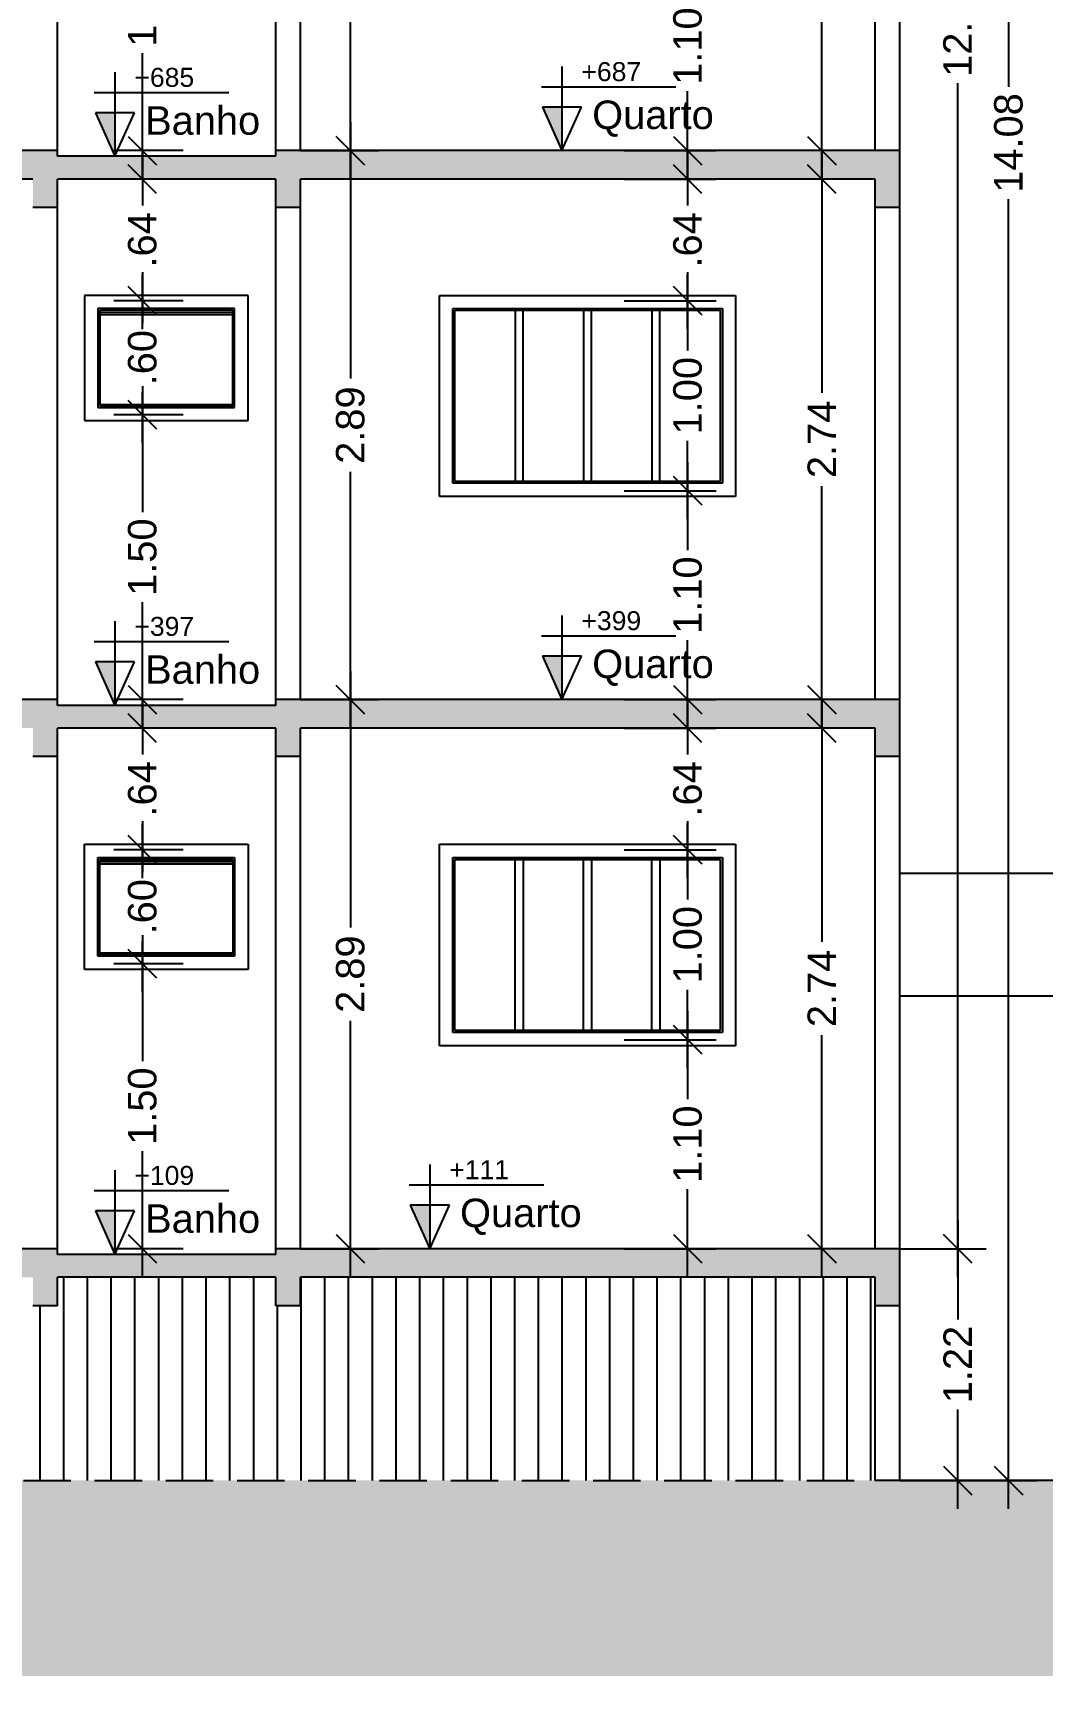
# Model space of a CAD drawing. Extents: x -120 to 1117, y 5 to 675.
# Drawn here: x 118.31 to 123.63, y 83.28 to 91.93 of the extents above; entities that cross this region are included whole.
import ezdxf
from ezdxf.enums import TextEntityAlignment as Align

# ---------------------------------------------------------------- set-up
doc = ezdxf.new("R2010")
doc.units = 0
doc.header["$MEASUREMENT"] = 0
doc.linetypes.add('HIDDEN', pattern=[0.375, 0.25, -0.125])
doc.layers.get('0').update_dxf_attribs({"linetype": 'CONTINUOUS'})
doc.layers.get('DEFPOINTS').update_dxf_attribs({"linetype": 'CONTINUOUS'})
for name, color, linetype in [('cota', 1, 'CONTINUOUS'), ('LINVISTA', 4, 'CONTINUOUS'), ('nivel', 4, 'CONTINUOUS'), ('parede', 2, 'CONTINUOUS'), ('projecao', 4, 'HIDDEN'), ('texto', 7, 'CONTINUOUS')]:
    doc.layers.add(name, color=color, linetype=linetype)
doc.styles.add('PADRAO_TXT', font='arial.ttf')
doc.styles.get("Standard").update_dxf_attribs({"font": 'arial.ttf'})
doc.dimstyles.new('cotass', dxfattribs={"dimtxt": 0.15, "dimasz": 0.15, "dimexe": 0.15, "dimexo": 0, "dimgap": 0.05, "dimtad": 0, "dimzin": 4, "dimdsep": 46, "dimtxsty": 'Standard', "dimblk": 'OBLIQUE', "dimcen": 0, "dimdle": 0.15, "dimclrd": 256, "dimclrt": 4, "dimadec": 0, "dimazin": 1, "dimtfac": 1, "dimtix": 1, "dimtofl": 0, "dimtmove": 0, "dimatfit": 3, "dimldrblk": 'OPEN30', "dimfxl": 0, "dimtolj": 1, "dimtzin": 0, "dimlwd": -1, "dimarcsym": 0})
pattern_1 = [(45, (89.25, 64.55), (0, 1.000005), [0.14142, -0.28285, 0.07071, -0.42426, 0.14142, -0.3535536]), (135, (89.9, 64.6), (-1.000005, 0), [0.141421, -0.21213, 0.07071, -0.35355, 0.141421, -0.4949816]), (63.435, (89.1, 64.4), (5e-11, 1), [0.1118, -0.4472, 0.1118, -0.447234]), (116.565, (89.1, 64.4), (-4e-10, 1), [0.1118, -0.4472, 0.1118, -0.447234]), (0, (89.1, 64.5), (0, 1), [0.05, -0.4, 0.1, -0.4, 0.05]), (0, (89.1, 64.65), (0, 1), [-0.15, 0.1, -0.4, 0, -0.35, 0]), (0, (89.1, 64.7), (0, 1), [-0.4, 0, -0.3, 0.1, -0.2, 0]), (0, (89.1, 64.85), (0, 1), [-0.2, 0, -0.25, 0.1, -0.45, 0]), (0, (89.1, 65), (0, 1), [-0.2, 0.1, -0.4, 0.1, -0.2, 0]), (0, (89.1, 65.25), (0, 1), [-0.15, 0.1, -0.2, 0, -0.55, 0]), (0, (89.1, 65.3), (0, 1), [-0.2, 0, -0.6, 0.1, -0.1, 0]), (90, (89.15, 64.6), (-1, 6e-17), [-0.3, 0, -0.3, 0, -0.4, 0]), (90, (89.25, 64.4), (-1, 6e-17), [-0.15, 0.1, -0.4, 0, -0.35, 0]), (90, (89.35, 64.4), (-1, 6e-17), [-0.4, 0, -0.35, 0.1, -0.15, 0]), (90, (89.9, 64.4), (-1, 6e-17), [-0.2, 0.1, -0.5, 0.1, -0.1, 0]), (90, (89.2, 64.5), (-1, 6e-17), [-0.3, 0, -0.35, 0, -0.35, 0]), (90, (89.3, 64.5), (-1, 6e-17), [-0.25, 0, -0.55, 0, -0.2, 0]), (90, (89.4, 64.55), (-1, 6e-17), [-0.5, 0, -0.15, 0, -0.35, 0]), (90, (89.45, 64.45), (-1, 6e-17), [-0.45, 0, -0.2, 0, -0.25, 0]), (90, (89.55, 64.6), (-1, 6e-17), [-0.4, 0, -0.15, 0, -0.4, 0]), (90, (89.6, 64.65), (-1, 6e-17), [-0.45, 0, -0.2, 0, -0.35, 0]), (90, (89.65, 64.4), (-1, 6e-17), [-0.6, 0, -0.25, 0, -0.15, 0]), (90, (89.7, 64.55), (-1, 6e-17), [-0.2, 0, -0.4, 0, -0.4, 0]), (90, (89.75, 64.5), (-1, 6e-17), [-0.45, 0, -0.25, 0, -0.3, 0]), (90, (89.8, 64.45), (-1, 6e-17), [-0.4, 0, -0.3, 0, -0.3, 0]), (90, (89.9, 64.5), (-1, 6e-17), [-0.3, 0, -0.3, 0, -0.4, 0]), (90, (90, 64.55), (-1, 6e-17), [-0.4, 0, -0.2, 0, -0.4, 0]), (90, (90.05, 64.6), (-1, 6e-17), [-0.15, 0, -0.6, 0, -0.25, 0])]

# ---------------------------------------------------------------- blocks, each defined once
blk = doc.blocks.new('_Oblique')
at = {"color": 0, "linetype": 'ByBlock', "lineweight": -2}
blk.add_line((-0.5, -0.5), (0.5, 0.5), dxfattribs=at)
blk = doc.blocks.new('*D655')
at = {"layer": 'cota', "transparency": 16777216}
for p, q in [((122.4664, 88.4222), (122.4664, 87.148)), ((122.4664, 85.3822), (122.4664, 86.6564))]:
    blk.add_line(p, q, dxfattribs=at)
at = {"layer": 'cota', "color": 0, "lineweight": -2, "transparency": 16777216}
for p, q in [((122.7473, 88.2722), (122.3164, 88.2722)), ((122.7473, 85.5322), (122.3164, 85.5322))]:
    blk.add_line(p, q, dxfattribs=at)
at = {"layer": 'DEFPOINTS', "color": 0, "transparency": 16777216}
for p in [(122.4664, 88.2722), (122.7473, 88.2722), (122.7473, 85.5322)]:
    blk.add_point(p, dxfattribs=at)
at = {"layer": 'cota', "transparency": 16777216, "xscale": 0.15, "yscale": 0.15, "zscale": 0.15}
for p, rotation in [((122.4664, 88.2722), 90), ((122.4664, 85.5322), 270)]:
    blk.add_blockref('_Oblique', p, dxfattribs=dict(at, rotation=rotation))
at = {"layer": 'cota', "color": 4, "transparency": 16777216, "insert": (122.4664, 86.9022), "char_height": 0.15, "attachment_point": 5, "rotation": 90}
blk.add_mtext('\\A1;2.74', dxfattribs=at)
blk = doc.blocks.new('_Open30')
at = {"color": 0, "linetype": 'ByBlock', "lineweight": -2}
for p, q in [((-1, 0.268), (0, 0)), ((0, 0), (-1, -0.268)), ((0, 0), (-1, 0))]:
    blk.add_line(p, q, dxfattribs=at)
blk = doc.blocks.new('*D656')
at = {"layer": 'cota', "transparency": 16777216}
for p, q in [((121.7601, 86.7822), (121.7601, 86.3197)), ((121.7601, 85.3822), (121.7601, 85.8447))]:
    blk.add_line(p, q, dxfattribs=at)
at = {"layer": 'cota', "color": 0, "lineweight": -2, "transparency": 16777216}
for p, q in [((121.4252, 86.6322), (121.9101, 86.6322)), ((121.4252, 85.5322), (121.9101, 85.5322))]:
    blk.add_line(p, q, dxfattribs=at)
at = {"layer": 'DEFPOINTS', "color": 0, "transparency": 16777216}
for p in [(121.4252, 86.6322), (121.7601, 86.6322), (121.4252, 85.5322)]:
    blk.add_point(p, dxfattribs=at)
at = {"layer": 'cota', "transparency": 16777216, "xscale": 0.15, "yscale": 0.15, "zscale": 0.15}
for p, rotation in [((121.7601, 86.6322), 90), ((121.7601, 85.5322), 270)]:
    blk.add_blockref('_Oblique', p, dxfattribs=dict(at, rotation=rotation))
at = {"layer": 'cota', "color": 4, "transparency": 16777216, "insert": (121.7601, 86.0822), "char_height": 0.15, "attachment_point": 5, "rotation": 90}
blk.add_mtext('\\A1;1.10', dxfattribs=at)
blk = doc.blocks.new('*D657')
at = {"layer": 'cota', "transparency": 16777216}
for p, q in [((121.7601, 87.7822), (121.7601, 87.3697)), ((121.7601, 86.4822), (121.7601, 86.8947))]:
    blk.add_line(p, q, dxfattribs=at)
at = {"layer": 'cota', "color": 0, "lineweight": -2, "transparency": 16777216}
for p, q in [((121.4252, 87.6322), (121.9101, 87.6322)), ((121.4252, 86.6322), (121.9101, 86.6322))]:
    blk.add_line(p, q, dxfattribs=at)
at = {"layer": 'DEFPOINTS', "color": 0, "transparency": 16777216}
for p in [(121.4252, 87.6322), (121.7601, 87.6322), (121.4252, 86.6322)]:
    blk.add_point(p, dxfattribs=at)
at = {"layer": 'cota', "transparency": 16777216, "xscale": 0.15, "yscale": 0.15, "zscale": 0.15}
for p, rotation in [((121.7601, 87.6322), 90), ((121.7601, 86.6322), 270)]:
    blk.add_blockref('_Oblique', p, dxfattribs=dict(at, rotation=rotation))
at = {"layer": 'cota', "color": 4, "transparency": 16777216, "insert": (121.7601, 87.1322), "char_height": 0.15, "attachment_point": 5, "rotation": 90}
blk.add_mtext('\\A1;1.00', dxfattribs=at)
blk = doc.blocks.new('*D658')
at = {"layer": 'cota', "transparency": 16777216}
for p, q in [((121.7601, 88.4222), (121.7601, 88.1332)), ((121.7601, 87.4822), (121.7601, 87.7711))]:
    blk.add_line(p, q, dxfattribs=at)
at = {"layer": 'cota', "color": 0, "lineweight": -2, "transparency": 16777216}
for p, q in [((121.4252, 88.2722), (121.9101, 88.2722)), ((121.4252, 87.6322), (121.9101, 87.6322))]:
    blk.add_line(p, q, dxfattribs=at)
at = {"layer": 'DEFPOINTS', "color": 0, "transparency": 16777216}
for p in [(121.4252, 88.2722), (121.7601, 88.2722), (121.4252, 87.6322)]:
    blk.add_point(p, dxfattribs=at)
at = {"layer": 'cota', "transparency": 16777216, "xscale": 0.15, "yscale": 0.15, "zscale": 0.15}
for p, rotation in [((121.7601, 88.2722), 90), ((121.7601, 87.6322), 270)]:
    blk.add_blockref('_Oblique', p, dxfattribs=dict(at, rotation=rotation))
at = {"layer": 'cota', "color": 4, "transparency": 16777216, "insert": (121.7601, 87.9522), "char_height": 0.15, "attachment_point": 5, "rotation": 90}
blk.add_mtext('\\A1;.64', dxfattribs=at)
blk = doc.blocks.new('*D587')
at = {"layer": 'cota', "transparency": 16777216}
for p, q in [((119.9842, 88.5722), (119.9842, 87.2234)), ((119.9842, 85.3822), (119.9842, 86.7309))]:
    blk.add_line(p, q, dxfattribs=at)
at = {"layer": 'cota', "color": 0, "lineweight": -2, "transparency": 16777216}
for p, q in [((119.7223, 88.4222), (120.1342, 88.4222)), ((119.7223, 85.5322), (120.1342, 85.5322))]:
    blk.add_line(p, q, dxfattribs=at)
at = {"layer": 'DEFPOINTS', "color": 0, "transparency": 16777216}
for p in [(119.7223, 88.4222), (119.9842, 88.4222), (119.7223, 85.5322)]:
    blk.add_point(p, dxfattribs=at)
at = {"layer": 'cota', "transparency": 16777216, "xscale": 0.15, "yscale": 0.15, "zscale": 0.15}
for p, rotation in [((119.9842, 88.4222), 90), ((119.9842, 85.5322), 270)]:
    blk.add_blockref('_Oblique', p, dxfattribs=dict(at, rotation=rotation))
at = {"layer": 'cota', "color": 4, "transparency": 16777216, "insert": (119.9842, 86.9772), "char_height": 0.15, "attachment_point": 5, "rotation": 90}
blk.add_mtext('\\A1;2.89', dxfattribs=at)
blk = doc.blocks.new('*D588')
at = {"layer": 'cota', "transparency": 16777216}
for p, q in [((118.8891, 87.1822), (118.8891, 86.5197)), ((118.8891, 85.3822), (118.8891, 86.0447))]:
    blk.add_line(p, q, dxfattribs=at)
at = {"layer": 'cota', "color": 0, "lineweight": -2, "transparency": 16777216}
for p, q in [((119.1044, 87.0322), (118.7391, 87.0322)), ((119.1044, 85.5322), (118.7391, 85.5322))]:
    blk.add_line(p, q, dxfattribs=at)
at = {"layer": 'DEFPOINTS', "color": 0, "transparency": 16777216}
for p in [(118.8891, 87.0322), (119.1044, 87.0322), (119.1044, 85.5322)]:
    blk.add_point(p, dxfattribs=at)
at = {"layer": 'cota', "transparency": 16777216, "xscale": 0.15, "yscale": 0.15, "zscale": 0.15}
for p, rotation in [((118.8891, 87.0322), 90), ((118.8891, 85.5322), 270)]:
    blk.add_blockref('_Oblique', p, dxfattribs=dict(at, rotation=rotation))
at = {"layer": 'cota', "color": 4, "transparency": 16777216, "insert": (118.8891, 86.2822), "char_height": 0.15, "attachment_point": 5, "rotation": 90}
blk.add_mtext('\\A1;1.50', dxfattribs=at)
blk = doc.blocks.new('*D589')
at = {"layer": 'cota', "transparency": 16777216}
for p, q in [((118.8891, 87.7822), (118.8891, 87.5133)), ((118.8891, 86.8822), (118.8891, 87.1511))]:
    blk.add_line(p, q, dxfattribs=at)
at = {"layer": 'cota', "color": 0, "lineweight": -2, "transparency": 16777216}
for p, q in [((119.1044, 87.6322), (118.7391, 87.6322)), ((119.1044, 87.0322), (118.7391, 87.0322))]:
    blk.add_line(p, q, dxfattribs=at)
at = {"layer": 'DEFPOINTS', "color": 0, "transparency": 16777216}
for p in [(118.8891, 87.6322), (119.1044, 87.6322), (119.1044, 87.0322)]:
    blk.add_point(p, dxfattribs=at)
at = {"layer": 'cota', "transparency": 16777216, "xscale": 0.15, "yscale": 0.15, "zscale": 0.15}
for p, rotation in [((118.8891, 87.6322), 90), ((118.8891, 87.0322), 270)]:
    blk.add_blockref('_Oblique', p, dxfattribs=dict(at, rotation=rotation))
at = {"layer": 'cota', "color": 4, "transparency": 16777216, "insert": (118.8891, 87.3322), "char_height": 0.15, "attachment_point": 5, "rotation": 90}
blk.add_mtext('\\A1;.60', dxfattribs=at)
blk = doc.blocks.new('*D590')
at = {"layer": 'cota', "transparency": 16777216}
for p, q in [((118.8891, 88.4222), (118.8891, 88.1332)), ((118.8891, 87.4822), (118.8891, 87.7711))]:
    blk.add_line(p, q, dxfattribs=at)
at = {"layer": 'cota', "color": 0, "lineweight": -2, "transparency": 16777216}
for p, q in [((119.1044, 88.2722), (118.7391, 88.2722)), ((119.1044, 87.6322), (118.7391, 87.6322))]:
    blk.add_line(p, q, dxfattribs=at)
at = {"layer": 'DEFPOINTS', "color": 0, "transparency": 16777216}
for p in [(118.8891, 88.2722), (119.1044, 88.2722), (119.1044, 87.6322)]:
    blk.add_point(p, dxfattribs=at)
at = {"layer": 'cota', "transparency": 16777216, "xscale": 0.15, "yscale": 0.15, "zscale": 0.15}
for p, rotation in [((118.8891, 88.2722), 90), ((118.8891, 87.6322), 270)]:
    blk.add_blockref('_Oblique', p, dxfattribs=dict(at, rotation=rotation))
at = {"layer": 'cota', "color": 4, "transparency": 16777216, "insert": (118.8891, 87.9522), "char_height": 0.15, "attachment_point": 5, "rotation": 90}
blk.add_mtext('\\A1;.64', dxfattribs=at)
blk = doc.blocks.new('*D614')
at = {"layer": 'cota', "transparency": 16777216}
for p, q in [((122.4664, 91.3122), (122.4664, 90.038)), ((122.4664, 88.2722), (122.4664, 89.5464))]:
    blk.add_line(p, q, dxfattribs=at)
at = {"layer": 'cota', "color": 0, "lineweight": -2, "transparency": 16777216}
for p, q in [((122.7473, 91.1622), (122.3164, 91.1622)), ((122.7473, 88.4222), (122.3164, 88.4222))]:
    blk.add_line(p, q, dxfattribs=at)
at = {"layer": 'DEFPOINTS', "color": 0, "transparency": 16777216}
for p in [(122.4664, 91.1622), (122.7473, 91.1622), (122.7473, 88.4222)]:
    blk.add_point(p, dxfattribs=at)
at = {"layer": 'cota', "transparency": 16777216, "xscale": 0.15, "yscale": 0.15, "zscale": 0.15}
for p, rotation in [((122.4664, 91.1622), 90), ((122.4664, 88.4222), 270)]:
    blk.add_blockref('_Oblique', p, dxfattribs=dict(at, rotation=rotation))
at = {"layer": 'cota', "color": 4, "transparency": 16777216, "insert": (122.4664, 89.7922), "char_height": 0.15, "attachment_point": 5, "rotation": 90}
blk.add_mtext('\\A1;2.74', dxfattribs=at)
blk = doc.blocks.new('*D615')
at = {"layer": 'cota', "transparency": 16777216}
for p, q in [((121.7601, 89.6722), (121.7601, 89.2097)), ((121.7601, 88.2722), (121.7601, 88.7347))]:
    blk.add_line(p, q, dxfattribs=at)
at = {"layer": 'cota', "color": 0, "lineweight": -2, "transparency": 16777216}
for p, q in [((121.4252, 89.5222), (121.9101, 89.5222)), ((121.4252, 88.4222), (121.9101, 88.4222))]:
    blk.add_line(p, q, dxfattribs=at)
at = {"layer": 'DEFPOINTS', "color": 0, "transparency": 16777216}
for p in [(121.4252, 89.5222), (121.7601, 89.5222), (121.4252, 88.4222)]:
    blk.add_point(p, dxfattribs=at)
at = {"layer": 'cota', "transparency": 16777216, "xscale": 0.15, "yscale": 0.15, "zscale": 0.15}
for p, rotation in [((121.7601, 89.5222), 90), ((121.7601, 88.4222), 270)]:
    blk.add_blockref('_Oblique', p, dxfattribs=dict(at, rotation=rotation))
at = {"layer": 'cota', "color": 4, "transparency": 16777216, "insert": (121.7601, 88.9722), "char_height": 0.15, "attachment_point": 5, "rotation": 90}
blk.add_mtext('\\A1;1.10', dxfattribs=at)
blk = doc.blocks.new('*D616')
at = {"layer": 'cota', "transparency": 16777216}
for p, q in [((121.7601, 90.6722), (121.7601, 90.2597)), ((121.7601, 89.3722), (121.7601, 89.7847))]:
    blk.add_line(p, q, dxfattribs=at)
at = {"layer": 'cota', "color": 0, "lineweight": -2, "transparency": 16777216}
for p, q in [((121.4252, 90.5222), (121.9101, 90.5222)), ((121.4252, 89.5222), (121.9101, 89.5222))]:
    blk.add_line(p, q, dxfattribs=at)
at = {"layer": 'DEFPOINTS', "color": 0, "transparency": 16777216}
for p in [(121.4252, 90.5222), (121.7601, 90.5222), (121.4252, 89.5222)]:
    blk.add_point(p, dxfattribs=at)
at = {"layer": 'cota', "transparency": 16777216, "xscale": 0.15, "yscale": 0.15, "zscale": 0.15}
for p, rotation in [((121.7601, 90.5222), 90), ((121.7601, 89.5222), 270)]:
    blk.add_blockref('_Oblique', p, dxfattribs=dict(at, rotation=rotation))
at = {"layer": 'cota', "color": 4, "transparency": 16777216, "insert": (121.7601, 90.0222), "char_height": 0.15, "attachment_point": 5, "rotation": 90}
blk.add_mtext('\\A1;1.00', dxfattribs=at)
blk = doc.blocks.new('*D617')
at = {"layer": 'cota', "transparency": 16777216}
for p, q in [((121.7601, 91.3122), (121.7601, 91.0232)), ((121.7601, 90.3722), (121.7601, 90.6611))]:
    blk.add_line(p, q, dxfattribs=at)
at = {"layer": 'cota', "color": 0, "lineweight": -2, "transparency": 16777216}
for p, q in [((121.4252, 91.1622), (121.9101, 91.1622)), ((121.4252, 90.5222), (121.9101, 90.5222))]:
    blk.add_line(p, q, dxfattribs=at)
at = {"layer": 'DEFPOINTS', "color": 0, "transparency": 16777216}
for p in [(121.4252, 91.1622), (121.7601, 91.1622), (121.4252, 90.5222)]:
    blk.add_point(p, dxfattribs=at)
at = {"layer": 'cota', "transparency": 16777216, "xscale": 0.15, "yscale": 0.15, "zscale": 0.15}
for p, rotation in [((121.7601, 91.1622), 90), ((121.7601, 90.5222), 270)]:
    blk.add_blockref('_Oblique', p, dxfattribs=dict(at, rotation=rotation))
at = {"layer": 'cota', "color": 4, "transparency": 16777216, "insert": (121.7601, 90.8422), "char_height": 0.15, "attachment_point": 5, "rotation": 90}
blk.add_mtext('\\A1;.64', dxfattribs=at)
blk = doc.blocks.new('*D618')
at = {"layer": 'cota', "transparency": 16777216}
for p, q in [((119.9842, 91.4622), (119.9842, 90.1134)), ((119.9842, 88.2722), (119.9842, 89.6209))]:
    blk.add_line(p, q, dxfattribs=at)
at = {"layer": 'cota', "color": 0, "lineweight": -2, "transparency": 16777216}
for p, q in [((119.7223, 91.3122), (120.1342, 91.3122)), ((119.7223, 88.4222), (120.1342, 88.4222))]:
    blk.add_line(p, q, dxfattribs=at)
at = {"layer": 'DEFPOINTS', "color": 0, "transparency": 16777216}
for p in [(119.7223, 91.3122), (119.9842, 91.3122), (119.7223, 88.4222)]:
    blk.add_point(p, dxfattribs=at)
at = {"layer": 'cota', "transparency": 16777216, "xscale": 0.15, "yscale": 0.15, "zscale": 0.15}
for p, rotation in [((119.9842, 91.3122), 90), ((119.9842, 88.4222), 270)]:
    blk.add_blockref('_Oblique', p, dxfattribs=dict(at, rotation=rotation))
at = {"layer": 'cota', "color": 4, "transparency": 16777216, "insert": (119.9842, 89.8672), "char_height": 0.15, "attachment_point": 5, "rotation": 90}
blk.add_mtext('\\A1;2.89', dxfattribs=at)
blk = doc.blocks.new('*D619')
at = {"layer": 'cota', "transparency": 16777216}
for p, q in [((118.8891, 90.0722), (118.8891, 89.4097)), ((118.8891, 88.2722), (118.8891, 88.9347))]:
    blk.add_line(p, q, dxfattribs=at)
at = {"layer": 'cota', "color": 0, "lineweight": -2, "transparency": 16777216}
for p, q in [((119.1044, 89.9222), (118.7391, 89.9222)), ((119.1044, 88.4222), (118.7391, 88.4222))]:
    blk.add_line(p, q, dxfattribs=at)
at = {"layer": 'DEFPOINTS', "color": 0, "transparency": 16777216}
for p in [(118.8891, 89.9222), (119.1044, 89.9222), (119.1044, 88.4222)]:
    blk.add_point(p, dxfattribs=at)
at = {"layer": 'cota', "transparency": 16777216, "xscale": 0.15, "yscale": 0.15, "zscale": 0.15}
for p, rotation in [((118.8891, 89.9222), 90), ((118.8891, 88.4222), 270)]:
    blk.add_blockref('_Oblique', p, dxfattribs=dict(at, rotation=rotation))
at = {"layer": 'cota', "color": 4, "transparency": 16777216, "insert": (118.8891, 89.1722), "char_height": 0.15, "attachment_point": 5, "rotation": 90}
blk.add_mtext('\\A1;1.50', dxfattribs=at)
blk = doc.blocks.new('*D620')
at = {"layer": 'cota', "transparency": 16777216}
for p, q in [((118.8891, 90.6722), (118.8891, 90.4033)), ((118.8891, 89.7722), (118.8891, 90.0411))]:
    blk.add_line(p, q, dxfattribs=at)
at = {"layer": 'cota', "color": 0, "lineweight": -2, "transparency": 16777216}
for p, q in [((119.1044, 90.5222), (118.7391, 90.5222)), ((119.1044, 89.9222), (118.7391, 89.9222))]:
    blk.add_line(p, q, dxfattribs=at)
at = {"layer": 'DEFPOINTS', "color": 0, "transparency": 16777216}
for p in [(118.8891, 90.5222), (119.1044, 90.5222), (119.1044, 89.9222)]:
    blk.add_point(p, dxfattribs=at)
at = {"layer": 'cota', "transparency": 16777216, "xscale": 0.15, "yscale": 0.15, "zscale": 0.15}
for p, rotation in [((118.8891, 90.5222), 90), ((118.8891, 89.9222), 270)]:
    blk.add_blockref('_Oblique', p, dxfattribs=dict(at, rotation=rotation))
at = {"layer": 'cota', "color": 4, "transparency": 16777216, "insert": (118.8891, 90.2222), "char_height": 0.15, "attachment_point": 5, "rotation": 90}
blk.add_mtext('\\A1;.60', dxfattribs=at)
blk = doc.blocks.new('*D621')
at = {"layer": 'cota', "transparency": 16777216}
for p, q in [((118.8891, 91.3122), (118.8891, 91.0232)), ((118.8891, 90.3722), (118.8891, 90.6611))]:
    blk.add_line(p, q, dxfattribs=at)
at = {"layer": 'cota', "color": 0, "lineweight": -2, "transparency": 16777216}
for p, q in [((119.1044, 91.1622), (118.7391, 91.1622)), ((119.1044, 90.5222), (118.7391, 90.5222))]:
    blk.add_line(p, q, dxfattribs=at)
at = {"layer": 'DEFPOINTS', "color": 0, "transparency": 16777216}
for p in [(118.8891, 91.1622), (119.1044, 91.1622), (119.1044, 90.5222)]:
    blk.add_point(p, dxfattribs=at)
at = {"layer": 'cota', "transparency": 16777216, "xscale": 0.15, "yscale": 0.15, "zscale": 0.15}
for p, rotation in [((118.8891, 91.1622), 90), ((118.8891, 90.5222), 270)]:
    blk.add_blockref('_Oblique', p, dxfattribs=dict(at, rotation=rotation))
at = {"layer": 'cota', "color": 4, "transparency": 16777216, "insert": (118.8891, 90.8422), "char_height": 0.15, "attachment_point": 5, "rotation": 90}
blk.add_mtext('\\A1;.64', dxfattribs=at)
blk = doc.blocks.new('*D622')
at = {"layer": 'cota', "transparency": 16777216}
for p, q in [((118.0314, 91.3122), (118.0314, 90.038)), ((118.0314, 88.2722), (118.0314, 89.5464))]:
    blk.add_line(p, q, dxfattribs=at)
at = {"layer": 'cota', "color": 0, "lineweight": -2, "transparency": 16777216}
for p, q in [((118.3123, 91.1622), (117.8814, 91.1622)), ((118.3123, 88.4222), (117.8814, 88.4222))]:
    blk.add_line(p, q, dxfattribs=at)
at = {"layer": 'DEFPOINTS', "color": 0, "transparency": 16777216}
for p in [(118.0314, 91.1622), (118.3123, 91.1622), (118.3123, 88.4222)]:
    blk.add_point(p, dxfattribs=at)
at = {"layer": 'cota', "transparency": 16777216, "xscale": 0.15, "yscale": 0.15, "zscale": 0.15}
for p, rotation in [((118.0314, 91.1622), 90), ((118.0314, 88.4222), 270)]:
    blk.add_blockref('_Oblique', p, dxfattribs=dict(at, rotation=rotation))
at = {"layer": 'cota', "color": 4, "transparency": 16777216, "insert": (118.0314, 89.7922), "char_height": 0.15, "attachment_point": 5, "rotation": 90}
blk.add_mtext('\\A1;2.74', dxfattribs=at)
blk = doc.blocks.new('*D556')
at = {"layer": 'cota', "transparency": 16777216}
for p, q in [((122.4664, 94.2022), (122.4664, 92.928)), ((122.4664, 91.1622), (122.4664, 92.4364))]:
    blk.add_line(p, q, dxfattribs=at)
at = {"layer": 'cota', "color": 0, "lineweight": -2, "transparency": 16777216}
for p, q in [((122.7473, 94.0522), (122.3164, 94.0522)), ((122.7473, 91.3122), (122.3164, 91.3122))]:
    blk.add_line(p, q, dxfattribs=at)
at = {"layer": 'DEFPOINTS', "color": 0, "transparency": 16777216}
for p in [(122.4664, 94.0522), (122.7473, 94.0522), (122.7473, 91.3122)]:
    blk.add_point(p, dxfattribs=at)
at = {"layer": 'cota', "transparency": 16777216, "xscale": 0.15, "yscale": 0.15, "zscale": 0.15}
for p, rotation in [((122.4664, 94.0522), 90), ((122.4664, 91.3122), 270)]:
    blk.add_blockref('_Oblique', p, dxfattribs=dict(at, rotation=rotation))
at = {"layer": 'cota', "color": 4, "transparency": 16777216, "insert": (122.4664, 92.6822), "char_height": 0.15, "attachment_point": 5, "rotation": 90}
blk.add_mtext('\\A1;2.74', dxfattribs=at)
blk = doc.blocks.new('*D557')
at = {"layer": 'cota', "transparency": 16777216}
for p, q in [((121.7601, 92.5622), (121.7601, 92.0997)), ((121.7601, 91.1622), (121.7601, 91.6247))]:
    blk.add_line(p, q, dxfattribs=at)
at = {"layer": 'cota', "color": 0, "lineweight": -2, "transparency": 16777216}
for p, q in [((121.4252, 92.4122), (121.9101, 92.4122)), ((121.4252, 91.3122), (121.9101, 91.3122))]:
    blk.add_line(p, q, dxfattribs=at)
at = {"layer": 'DEFPOINTS', "color": 0, "transparency": 16777216}
for p in [(121.4252, 92.4122), (121.7601, 92.4122), (121.4252, 91.3122)]:
    blk.add_point(p, dxfattribs=at)
at = {"layer": 'cota', "transparency": 16777216, "xscale": 0.15, "yscale": 0.15, "zscale": 0.15}
for p, rotation in [((121.7601, 92.4122), 90), ((121.7601, 91.3122), 270)]:
    blk.add_blockref('_Oblique', p, dxfattribs=dict(at, rotation=rotation))
at = {"layer": 'cota', "color": 4, "transparency": 16777216, "insert": (121.7601, 91.8622), "char_height": 0.15, "attachment_point": 5, "rotation": 90}
blk.add_mtext('\\A1;1.10', dxfattribs=at)
blk = doc.blocks.new('*D560')
at = {"layer": 'cota', "transparency": 16777216}
for p, q in [((119.9842, 94.3522), (119.9842, 93.0034)), ((119.9842, 91.1622), (119.9842, 92.5109))]:
    blk.add_line(p, q, dxfattribs=at)
at = {"layer": 'cota', "color": 0, "lineweight": -2, "transparency": 16777216}
for p, q in [((119.7223, 94.2022), (120.1342, 94.2022)), ((119.7223, 91.3122), (120.1342, 91.3122))]:
    blk.add_line(p, q, dxfattribs=at)
at = {"layer": 'DEFPOINTS', "color": 0, "transparency": 16777216}
for p in [(119.7223, 94.2022), (119.9842, 94.2022), (119.7223, 91.3122)]:
    blk.add_point(p, dxfattribs=at)
at = {"layer": 'cota', "transparency": 16777216, "xscale": 0.15, "yscale": 0.15, "zscale": 0.15}
for p, rotation in [((119.9842, 94.2022), 90), ((119.9842, 91.3122), 270)]:
    blk.add_blockref('_Oblique', p, dxfattribs=dict(at, rotation=rotation))
at = {"layer": 'cota', "color": 4, "transparency": 16777216, "insert": (119.9842, 92.7572), "char_height": 0.15, "attachment_point": 5, "rotation": 90}
blk.add_mtext('\\A1;2.89', dxfattribs=at)
blk = doc.blocks.new('*D561')
at = {"layer": 'cota', "transparency": 16777216}
for p, q in [((118.8891, 92.9622), (118.8891, 92.2997)), ((118.8891, 91.1622), (118.8891, 91.8247))]:
    blk.add_line(p, q, dxfattribs=at)
at = {"layer": 'cota', "color": 0, "lineweight": -2, "transparency": 16777216}
for p, q in [((119.1044, 92.8122), (118.7391, 92.8122)), ((119.1044, 91.3122), (118.7391, 91.3122))]:
    blk.add_line(p, q, dxfattribs=at)
at = {"layer": 'DEFPOINTS', "color": 0, "transparency": 16777216}
for p in [(118.8891, 92.8122), (119.1044, 92.8122), (119.1044, 91.3122)]:
    blk.add_point(p, dxfattribs=at)
at = {"layer": 'cota', "transparency": 16777216, "xscale": 0.15, "yscale": 0.15, "zscale": 0.15}
for p, rotation in [((118.8891, 92.8122), 90), ((118.8891, 91.3122), 270)]:
    blk.add_blockref('_Oblique', p, dxfattribs=dict(at, rotation=rotation))
at = {"layer": 'cota', "color": 4, "transparency": 16777216, "insert": (118.8891, 92.0622), "char_height": 0.15, "attachment_point": 5, "rotation": 90}
blk.add_mtext('\\A1;1.50', dxfattribs=at)
blk = doc.blocks.new('*D748')
at = {"layer": 'cota', "transparency": 16777216}
for p, q in [((123.1819, 85.6822), (123.1819, 85.1592)), ((123.1819, 84.1622), (123.1819, 84.6852))]:
    blk.add_line(p, q, dxfattribs=at)
at = {"layer": 'cota', "color": 0, "lineweight": -2, "transparency": 16777216}
for p, q in [((122.8773, 85.5322), (123.3319, 85.5322)), ((122.8773, 84.3122), (123.3319, 84.3122))]:
    blk.add_line(p, q, dxfattribs=at)
at = {"layer": 'DEFPOINTS', "color": 0, "transparency": 16777216}
for p in [(122.8773, 85.5322), (122.8773, 84.3122), (123.1819, 84.3122)]:
    blk.add_point(p, dxfattribs=at)
at = {"layer": 'cota', "transparency": 16777216, "xscale": 0.15, "yscale": 0.15, "zscale": 0.15}
for p, rotation in [((123.1819, 85.5322), 90), ((123.1819, 84.3122), 270)]:
    blk.add_blockref('_Oblique', p, dxfattribs=dict(at, rotation=rotation))
at = {"layer": 'cota', "color": 4, "transparency": 16777216, "insert": (123.1819, 84.9222), "char_height": 0.15, "attachment_point": 5, "rotation": 90}
blk.add_mtext('\\A1;1.22', dxfattribs=at)
blk = doc.blocks.new('*D749')
at = {"layer": 'cota', "transparency": 16777216}
for p, q in [((123.1819, 98.5425), (123.1819, 92.2583)), ((123.1819, 85.3822), (123.1819, 91.6664))]:
    blk.add_line(p, q, dxfattribs=at)
at = {"layer": 'cota', "color": 0, "lineweight": -2, "transparency": 16777216}
for p, q in [((122.8773, 98.3925), (123.3319, 98.3925)), ((122.8773, 85.5322), (123.3319, 85.5322))]:
    blk.add_line(p, q, dxfattribs=at)
at = {"layer": 'DEFPOINTS', "color": 0, "transparency": 16777216}
for p in [(122.8773, 98.3925), (123.1819, 98.3925), (122.8773, 85.5322)]:
    blk.add_point(p, dxfattribs=at)
at = {"layer": 'cota', "transparency": 16777216, "xscale": 0.15, "yscale": 0.15, "zscale": 0.15}
for p, rotation in [((123.1819, 98.3925), 90), ((123.1819, 85.5322), 270)]:
    blk.add_blockref('_Oblique', p, dxfattribs=dict(at, rotation=rotation))
at = {"layer": 'cota', "color": 4, "transparency": 16777216, "insert": (123.1819, 91.9623), "char_height": 0.15, "attachment_point": 5, "rotation": 90}
blk.add_mtext('\\A1;12.86', dxfattribs=at)
blk = doc.blocks.new('*D750')
at = {"layer": 'cota', "transparency": 16777216}
for p, q in [((123.4496, 98.5425), (123.4496, 91.6485)), ((123.4496, 84.1622), (123.4496, 91.0561))]:
    blk.add_line(p, q, dxfattribs=at)
at = {"layer": 'cota', "color": 0, "lineweight": -2, "transparency": 16777216}
for p, q in [((122.8773, 98.3925), (123.5996, 98.3925)), ((122.8773, 84.3122), (123.5996, 84.3122))]:
    blk.add_line(p, q, dxfattribs=at)
at = {"layer": 'DEFPOINTS', "color": 0, "transparency": 16777216}
for p in [(122.8773, 98.3925), (123.4496, 98.3925), (122.8773, 84.3122)]:
    blk.add_point(p, dxfattribs=at)
at = {"layer": 'cota', "transparency": 16777216, "xscale": 0.15, "yscale": 0.15, "zscale": 0.15}
for p, rotation in [((123.4496, 98.3925), 90), ((123.4496, 84.3122), 270)]:
    blk.add_blockref('_Oblique', p, dxfattribs=dict(at, rotation=rotation))
at = {"layer": 'cota', "color": 4, "transparency": 16777216, "insert": (123.4496, 91.3523), "char_height": 0.15, "attachment_point": 5, "rotation": 90}
blk.add_mtext('\\A1;14.08', dxfattribs=at)
blk = doc.blocks.new('Nivel-L')
at = {"layer": 'nivel'}
blk.add_hatch(color=256, dxfattribs=at).paths.add_polyline_path([(0, 0), (0.1032, 0.2286), (0, 0.2286)])
for p, q in [((0, 0.4428), (0, 0)), ((0.1086, 0.3357), (-0.6, 0.3357)), ((0, 0), (-0.1032, 0.2286)), ((-0.1032, 0.2286), (0.1032, 0.2286)), ((0.1032, 0.2286), (0, 0))]:
    blk.add_line(p, q, dxfattribs=at)

msp = doc.modelspace()

# ---------------------------------------------------------------- hatches: boundary and pattern name
at = {"layer": 'LINVISTA'}
h = msp.add_hatch(dxfattribs=at)
h.set_pattern_fill('CONCRETO', color=256, style=0)
h.set_pattern_definition(pattern_1)
h.paths.add_polyline_path([(122.8773, 91.3122), (119.5923, 91.3122), (119.5923, 91.2822), (118.4423, 91.2822), (118.4423, 91.3122), (113.3023, 91.3122), (113.3023, 91.2822), (112.2024, 91.2822), (112.2024, 91.3122), (109.4423, 91.3122), (109.4423, 91.2822), (108.2923, 91.2822), (108.2923, 91.3122), (105.0073, 91.3122), (105.0073, 91.0122), (105.1373, 91.0122), (105.1373, 91.1622), (108.1623, 91.1622), (108.1623, 91.0122), (108.2923, 91.0122), (108.2923, 91.1622), (109.4423, 91.1622), (109.4423, 91.0122), (109.5723, 91.0122), (109.5723, 91.1622), (112.0724, 91.1622), (112.0724, 91.0122), (112.2024, 91.0122), (112.2024, 91.1622), (113.3023, 91.1622), (113.3023, 91.0122), (113.4323, 91.0122), (113.4323, 91.1622), (116.0323, 91.1622), (116.0323, 91.0122), (116.1623, 91.0122), (116.1623, 91.1622), (118.3123, 91.1622), (118.3123, 91.0122), (118.4423, 91.0122), (118.4423, 91.1622), (119.5923, 91.1622), (119.5923, 91.0122), (119.7223, 91.0122), (119.7223, 91.1622), (122.7473, 91.1622), (122.7473, 91.0122), (122.8773, 91.0122)])
h = msp.add_hatch(dxfattribs=at)
h.set_pattern_fill('CONCRETO', color=256, style=0)
h.set_pattern_definition(pattern_1)
h.paths.add_polyline_path([(122.8773, 88.4222), (119.5923, 88.4222), (119.5923, 88.3922), (118.4423, 88.3922), (118.4423, 88.4222), (113.3023, 88.4222), (113.3023, 88.3922), (112.2024, 88.3922), (112.2024, 88.4222), (109.4423, 88.4222), (109.4423, 88.3922), (108.2923, 88.3922), (108.2923, 88.4222), (105.0073, 88.4222), (105.0073, 88.1222), (105.1373, 88.1222), (105.1373, 88.2722), (108.1623, 88.2722), (108.1623, 88.1222), (108.2923, 88.1222), (108.2923, 88.2722), (109.4423, 88.2722), (109.4423, 88.1222), (109.5723, 88.1222), (109.5723, 88.2722), (112.0724, 88.2722), (112.0724, 88.1222), (112.2024, 88.1222), (112.2024, 88.2722), (113.3023, 88.2722), (113.3023, 88.1222), (113.4323, 88.1222), (113.4323, 88.2722), (116.0323, 88.2722), (116.0323, 88.1222), (116.1623, 88.1222), (116.1623, 88.2722), (118.3123, 88.2722), (118.3123, 88.1222), (118.4423, 88.1222), (118.4423, 88.2722), (119.5923, 88.2722), (119.5923, 88.1222), (119.7223, 88.1222), (119.7223, 88.2722), (122.7473, 88.2722), (122.7473, 88.1222), (122.8773, 88.1222)])
h = msp.add_hatch(dxfattribs=at)
h.set_pattern_fill('CONCRETO', color=256, style=0)
h.set_pattern_definition(pattern_1)
h.paths.add_polyline_path([(122.8773, 85.5322), (119.5923, 85.5322), (119.5923, 85.5022), (118.4423, 85.5022), (118.4423, 85.5322), (113.3023, 85.5322), (113.3023, 85.5022), (112.2024, 85.5022), (112.2024, 85.5322), (109.4423, 85.5322), (109.4423, 85.5022), (108.2923, 85.5022), (108.2923, 85.5322), (105.0073, 85.5322), (105.0073, 85.2322), (105.1373, 85.2322), (105.1373, 85.3822), (108.1623, 85.3822), (108.1623, 85.2322), (108.2923, 85.2322), (108.2923, 85.3822), (109.4423, 85.3822), (109.4423, 85.2322), (109.5723, 85.2322), (109.5723, 85.3822), (112.0724, 85.3822), (112.0724, 85.2322), (112.2024, 85.2322), (112.2024, 85.3822), (113.3023, 85.3822), (113.3023, 85.2322), (113.4323, 85.2322), (113.4323, 85.3822), (116.0323, 85.3822), (116.0323, 85.2322), (116.1623, 85.2322), (116.1623, 85.3822), (118.3123, 85.3822), (118.3123, 85.2322), (118.4423, 85.2322), (118.4423, 85.3822), (119.5923, 85.3822), (119.5923, 85.2322), (119.7223, 85.2322), (119.7223, 85.3822), (122.7473, 85.3822), (122.7473, 85.2322), (122.8773, 85.2322)])
h = msp.add_hatch(dxfattribs=at)
h.set_pattern_fill('ANSI31', color=13, angle=45, style=0)
h.set_pattern_definition([(90, (89.1, 64.4), (-0.125, 3e-17), [])])
h.paths.add_polyline_path([(122.7473, 85.3822), (119.7223, 85.3822), (119.7223, 85.2322), (119.5923, 85.2322), (119.5923, 85.3822), (118.4423, 85.3822), (118.4423, 85.2322), (118.3123, 85.2322), (118.3123, 85.3822), (116.1623, 85.3822), (116.1623, 85.2322), (116.0323, 85.2322), (116.0323, 85.3822), (113.4323, 85.3822), (113.4323, 85.2322), (113.3023, 85.2322), (113.3023, 85.3822), (112.2024, 85.3822), (112.2024, 85.2322), (112.0724, 85.2322), (112.0724, 85.3822), (109.5723, 85.3822), (109.5723, 85.2322), (109.4423, 85.2322), (109.4423, 85.3822), (108.2923, 85.3822), (108.2923, 85.2322), (108.1623, 85.2322), (108.1623, 85.3822), (105.1373, 85.3822), (105.1373, 84.3122), (122.7473, 84.3122)])
h = msp.add_hatch(dxfattribs=at)
h.set_pattern_fill('EARTH', color=13, angle=45, style=0)
h.set_pattern_definition([(45, (89.1, 64.4), (3e-17, 0.3535534), [0.25, -0.25]), (45, (89.0337, 64.4663), (3e-17, 0.3535534), [0.25, -0.25]), (45, (88.96742, 64.53258), (3e-17, 0.3535534), [0.25, -0.25]), (135, (88.96742, 64.57678), (-0.3535534, 6e-17), [0.25, -0.25]), (135, (89.0337, 64.64307), (-0.3535534, 6e-17), [0.25, -0.25]), (135, (89.1, 64.70936), (-0.3535534, 6e-17), [0.25, -0.25])])
h.paths.add_polyline_path([(127.8773, 84.2822), (125.8773, 84.2822), (125.8773, 84.3122), (122.7473, 84.3122), (105.1373, 84.3122), (101.8573, 84.3122), (101.8573, 84.2822), (99.8573, 84.2822), (99.8573, 83.2822), (127.8773, 83.2822)])

# ---------------------------------------------------------------- linework, layer by layer
for p, q in [((119.446, 90.5495), (118.5851, 90.5495)), ((118.5851, 90.5495), (118.5851, 89.8907)), ((119.3741, 90.4803), (118.6543, 90.4803)), ((118.6543, 90.4803), (118.6543, 89.9599)), ((119.3741, 89.9599), (119.3741, 90.4803)), ((119.446, 89.8907), (119.446, 90.5495)), ((120.4537, 90.5495), (122.0122, 90.5495)), ((120.4537, 89.4921), (120.4537, 90.5495)), ((120.5229, 90.4803), (121.943, 90.4803)), ((120.5229, 89.5613), (120.5229, 90.4803)), ((121.943, 90.4803), (121.943, 89.5613)), ((122.0122, 90.5495), (122.0122, 89.4921)), ((119.3658, 90.472), (118.6654, 90.472)), ((118.6654, 90.472), (118.6654, 89.971)), ((118.6654, 90.461), (119.3658, 90.461)), ((119.3658, 90.4471), (118.6654, 90.4471)), ((119.3658, 89.971), (119.3658, 90.472)), ((120.534, 90.472), (121.9319, 90.472)), ((120.534, 89.5696), (120.534, 90.472)), ((120.8523, 90.472), (120.8523, 89.5696)), ((120.8938, 89.5696), (120.8938, 90.472)), ((121.2122, 90.472), (121.2122, 89.5696)), ((121.2537, 89.5696), (121.2537, 90.472)), ((121.5721, 90.472), (121.5721, 89.5696)), ((121.6136, 89.5696), (121.6136, 90.472)), ((121.9319, 90.472), (121.9319, 89.5696)), ((118.6543, 89.9599), (119.3741, 89.9599)), ((118.6654, 89.9765), (119.3658, 89.9765)), ((118.6654, 89.971), (119.3658, 89.971)), ((118.5851, 89.8907), (119.446, 89.8907)), ((121.943, 89.5613), (120.5229, 89.5613)), ((121.9319, 89.5696), (120.534, 89.5696)), ((122.0122, 89.4921), (120.4537, 89.4921)), ((118.5851, 87.661), (119.446, 87.661)), ((118.5851, 87.0021), (118.5851, 87.661)), ((119.446, 87.661), (119.446, 87.0021)), ((120.4537, 86.6007), (120.4537, 87.661)), ((120.4537, 87.661), (122.0122, 87.661)), ((122.0122, 87.661), (122.0122, 86.6007)), ((118.6543, 87.5917), (119.3741, 87.5917)), ((118.6543, 87.0713), (118.6543, 87.5917)), ((118.6654, 87.5807), (119.3658, 87.5807)), ((118.6654, 87.0796), (118.6654, 87.5807)), ((118.6654, 87.5696), (119.3658, 87.5696)), ((119.3658, 87.5558), (118.6654, 87.5558)), ((119.3658, 87.5807), (119.3658, 87.0796)), ((119.3741, 87.5917), (119.3741, 87.0713)), ((120.5229, 86.6699), (120.5229, 87.5917)), ((120.5229, 87.5917), (121.943, 87.5917)), ((120.534, 86.681), (120.534, 87.5807)), ((120.534, 87.5807), (121.9319, 87.5807)), ((120.8523, 86.681), (120.8523, 87.5807)), ((120.8938, 87.5807), (120.8938, 86.681)), ((121.2122, 86.681), (121.2122, 87.5807)), ((121.2537, 87.5807), (121.2537, 86.681)), ((121.5721, 86.681), (121.5721, 87.5807)), ((121.6136, 87.5807), (121.6136, 86.681)), ((121.9319, 87.5807), (121.9319, 86.681)), ((121.943, 87.5917), (121.943, 86.6699)), ((122.8773, 87.5095), (125.8773, 87.5095)), ((119.3741, 87.0713), (118.6543, 87.0713)), ((119.3658, 87.0879), (118.6654, 87.0879)), ((119.3658, 87.0796), (118.6654, 87.0796)), ((119.446, 87.0021), (118.5851, 87.0021)), ((125.8773, 86.8617), (122.8759, 86.8617)), ((121.9319, 86.681), (120.534, 86.681)), ((122.0122, 86.6007), (120.4537, 86.6007)), ((121.943, 86.6699), (120.5229, 86.6699))]:
    msp.add_line(p, q, dxfattribs=at)
at = {"layer": 'parede'}
for p, q in [((122.8773, 84.3122), (122.8773, 96.9522)), ((118.4423, 91.2822), (118.4423, 94.0522)), ((119.5923, 91.2822), (119.5923, 94.0522)), ((119.7223, 91.3122), (119.7223, 94.0522)), ((122.7473, 91.3122), (122.7473, 94.0522)), ((118.4423, 91.3122), (113.3023, 91.3122)), ((119.5923, 91.2822), (118.4423, 91.2822)), ((122.8773, 91.3122), (119.5923, 91.3122)), ((118.4423, 88.3922), (118.4423, 91.1622)), ((119.5923, 91.1622), (118.4423, 91.1622)), ((119.5923, 88.3922), (119.5923, 91.1622)), ((119.7223, 88.4222), (119.7223, 91.1622)), ((122.7473, 91.1622), (119.7223, 91.1622)), ((122.7473, 88.4222), (122.7473, 91.1622)), ((118.4423, 91.0122), (118.3123, 91.0122)), ((119.7223, 91.0122), (119.5923, 91.0122)), ((122.8773, 91.0122), (122.7473, 91.0122)), ((118.4423, 88.4222), (113.3023, 88.4222)), ((122.8773, 88.4222), (119.5923, 88.4222)), ((119.5923, 88.3922), (118.4423, 88.3922)), ((118.4423, 85.5022), (118.4423, 88.2722)), ((119.5923, 88.2722), (118.4423, 88.2722)), ((119.5923, 85.5022), (119.5923, 88.2722)), ((119.7223, 85.5322), (119.7223, 88.2722)), ((122.7473, 88.2722), (119.7223, 88.2722)), ((122.7473, 85.5322), (122.7473, 88.2722)), ((118.4423, 88.1222), (118.3123, 88.1222)), ((119.7223, 88.1222), (119.5923, 88.1222)), ((122.8773, 88.1222), (122.7473, 88.1222)), ((118.4423, 85.5322), (113.3023, 85.5322)), ((119.5923, 85.5022), (118.4423, 85.5022)), ((122.8773, 85.5322), (119.5923, 85.5322)), ((118.4423, 85.2322), (118.4423, 85.3822)), ((119.5923, 85.3822), (118.4423, 85.3822)), ((119.5923, 85.2322), (119.5923, 85.3822)), ((119.7223, 85.2322), (119.7223, 85.3822)), ((122.7473, 85.3822), (119.7223, 85.3822)), ((122.7473, 84.3122), (122.7473, 85.3822)), ((118.4423, 85.2322), (118.3123, 85.2322)), ((119.7223, 85.2322), (119.5923, 85.2322)), ((122.8773, 85.2322), (122.7473, 85.2322)), ((125.8773, 84.3122), (122.7473, 84.3122))]:
    msp.add_line(p, q, dxfattribs=at)
at = {"layer": 'projecao'}
msp.add_line((105.1373, 84.3122), (122.7473, 84.3122), dxfattribs=at)

# ---------------------------------------------------------------- block references
at = {"layer": 'LINVISTA', "xscale": -1}
for p in [(118.7445, 91.2822), (121.0983, 91.3122), (118.7445, 88.3922), (121.0983, 88.4222), (118.7445, 85.5022), (120.4025, 85.5322)]:
    msp.add_blockref('Nivel-L', p, dxfattribs=at)

# ---------------------------------------------------------------- texts
at = {"layer": 'texto', "style": 'PADRAO_TXT'}
for s, p in [('+687', (121.3582, 91.6479)), ('+685', (119.0044, 91.6179)), ('+397', (119.0044, 88.7279)), ('+399', (121.3582, 88.7579)), ('+111', (120.6624, 85.8679)), ('+109', (119.0044, 85.8379))]:
    msp.add_text(s, height=0.1, dxfattribs=at).set_placement(p, align=Align.BOTTOM_CENTER)
for s, p in [('Banho', (118.9036, 91.5457)), ('Quarto', (121.2574, 91.5757)), ('Banho', (118.9036, 88.6557)), ('Quarto', (121.2574, 88.6857)), ('Banho', (118.9036, 85.7657)), ('Quarto', (120.5616, 85.7957))]:
    msp.add_text(s, height=0.15, dxfattribs=at).set_placement(p, align=Align.TOP_LEFT)

# ---------------------------------------------------------------- dimensions: what is measured, and where the dimension line sits
at = {"layer": 'cota'}
for base, p1, p2, picture, middle in [((123.1819, 98.3925), (122.8773, 85.5322), (122.8773, 98.3925), '*D749', (123.1819, 91.9623)), ((123.4496, 98.3925), (122.8773, 84.3122), (122.8773, 98.3925), '*D750', (123.4496, 91.3523)), ((119.9842, 94.2022), (119.7223, 91.3122), (119.7223, 94.2022), '*D560', (119.9842, 92.7572)), ((122.4664, 94.0522), (122.7473, 91.3122), (122.7473, 94.0522), '*D556', (122.4664, 92.6822)), ((118.8891, 92.8122), (119.1044, 91.3122), (119.1044, 92.8122), '*D561', (118.8891, 92.0622)), ((121.7601, 92.4122), (121.4252, 91.3122), (121.4252, 92.4122), '*D557', (121.7601, 91.8622)), ((119.9842, 91.3122), (119.7223, 88.4222), (119.7223, 91.3122), '*D618', (119.9842, 89.8672)), ((118.0314, 91.1622), (118.3123, 88.4222), (118.3123, 91.1622), '*D622', (118.0314, 89.7922)), ((118.8891, 91.1622), (119.1044, 90.5222), (119.1044, 91.1622), '*D621', (118.8891, 90.8422)), ((121.7601, 91.1622), (121.4252, 90.5222), (121.4252, 91.1622), '*D617', (121.7601, 90.8422)), ((122.4664, 91.1622), (122.7473, 88.4222), (122.7473, 91.1622), '*D614', (122.4664, 89.7922)), ((118.8891, 90.5222), (119.1044, 89.9222), (119.1044, 90.5222), '*D620', (118.8891, 90.2222)), ((121.7601, 90.5222), (121.4252, 89.5222), (121.4252, 90.5222), '*D616', (121.7601, 90.0222)), ((118.8891, 89.9222), (119.1044, 88.4222), (119.1044, 89.9222), '*D619', (118.8891, 89.1722)), ((121.7601, 89.5222), (121.4252, 88.4222), (121.4252, 89.5222), '*D615', (121.7601, 88.9722)), ((119.9842, 88.4222), (119.7223, 85.5322), (119.7223, 88.4222), '*D587', (119.9842, 86.9772)), ((118.8891, 88.2722), (119.1044, 87.6322), (119.1044, 88.2722), '*D590', (118.8891, 87.9522)), ((121.7601, 88.2722), (121.4252, 87.6322), (121.4252, 88.2722), '*D658', (121.7601, 87.9522)), ((122.4664, 88.2722), (122.7473, 85.5322), (122.7473, 88.2722), '*D655', (122.4664, 86.9022)), ((118.8891, 87.6322), (119.1044, 87.0322), (119.1044, 87.6322), '*D589', (118.8891, 87.3322)), ((121.7601, 87.6322), (121.4252, 86.6322), (121.4252, 87.6322), '*D657', (121.7601, 87.1322)), ((118.8891, 87.0322), (119.1044, 85.5322), (119.1044, 87.0322), '*D588', (118.8891, 86.2822)), ((121.7601, 86.6322), (121.4252, 85.5322), (121.4252, 86.6322), '*D656', (121.7601, 86.0822)), ((123.1819, 84.3122), (122.8773, 85.5322), (122.8773, 84.3122), '*D748', (123.1819, 84.9222))]:
    dim = msp.add_linear_dim(base=base, p1=p1, p2=p2, angle=90, dimstyle='cotass', dxfattribs=at)
    dim.commit()
    dim.dimension.update_dxf_attribs({"geometry": picture, "text_midpoint": middle})

doc.saveas('drawing.dxf')
